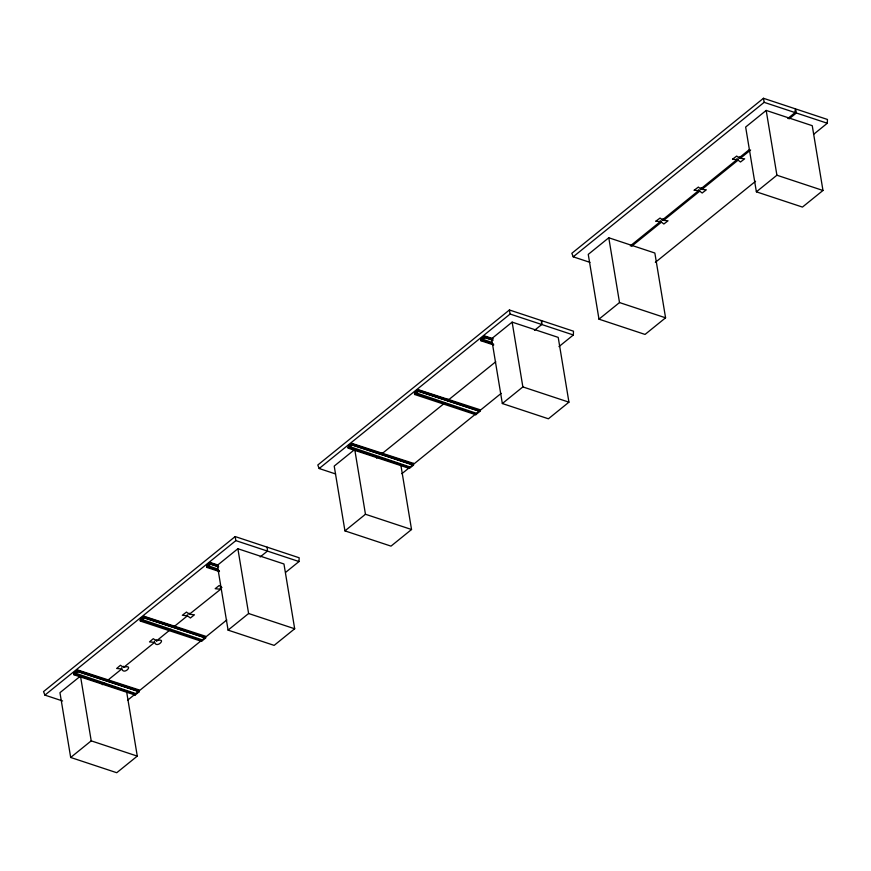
<?xml version="1.0" encoding="UTF-8"?>
<svg xmlns="http://www.w3.org/2000/svg" width="871" height="871" viewBox="0 0 871 871"><rect width="100%" height="100%" fill="white"/><g stroke="black" fill="none" stroke-linecap="round" stroke-linejoin="round"><path stroke-width="1.31" d="M285.655 572.345L299.003 561.545L299.156 557.767L235.17 536.569L43.55 691.596L44.911 695.112L62.592 700.97M558.964 346.614L573.347 334.976L573.488 331.198L509.415 309.978L317.806 465.005L319.167 468.522L335.585 473.955M787.798 118.489L795.092 112.588L795.245 108.799L763.464 98.281L571.844 253.298L573.205 256.814L589.972 262.367M813.59 134.352L827.298 123.247L827.45 119.469L795.669 108.94L796.355 113.001L789.072 118.902M77.443 669.908L76.909 671.378L138.522 691.389L139.153 689.952L77.443 669.908L74.024 672.673L135.647 693.534M107.296 679.609L106.763 681.068L121.744 668.961C124.226 675.809 134.602 663.735 123.638 667.415L154.592 642.384C156.987 649.254 167.635 637.071 156.562 640.86L170.76 629.298M143.824 616.2L143.29 617.67L204.903 637.681L205.534 636.244L143.824 616.2L140.405 618.965L201.843 639.75M173.677 625.901L173.144 627.37L187.439 615.808L190.411 617.996L194.429 614.806L189.301 614.251L186.481 612.073L182.344 615.264L187.439 615.808L187.243 614.665M217.924 565.007L210.205 562.492L209.671 563.962L218.654 566.879M351.699 443.317L351.165 444.776L412.854 464.82L413.496 463.383L351.699 443.317L348.28 446.083L409.903 466.943M418.08 389.609L417.547 391.079L479.235 411.112L479.877 409.686L418.08 389.609L414.661 392.375L415.489 392.734M447.934 399.31L447.4 400.769L495.751 361.759M447.487 400.802L448.021 399.332M493.171 338.732L484.461 335.901L483.928 337.371L492.91 340.289M412.767 464.787L413.409 463.361L411.352 465.016M479.148 411.09L479.79 409.653M573.205 256.814L764.15 102.343L795.092 112.588M319.167 468.522L510.112 314.039L573.347 334.976M484.461 335.901L481.042 338.667L492.148 342.499M348.084 447.269L352.189 443.949L413.453 464.232L413.507 465.114L409.392 468.435L348.237 448.184L348.084 447.269L409.348 467.564L409.392 468.435M414.465 393.561L418.57 390.241L479.834 410.535L479.888 411.406L475.773 414.727L414.618 394.476L414.465 393.561L475.729 413.856L475.773 414.727M493.737 344.992L480.999 340.768L480.846 339.864L484.951 336.544L492.616 339.069M348.237 448.184L352.341 444.863L413.507 465.114M414.618 394.476L418.722 391.155L479.888 411.406M480.999 340.768L485.103 337.447L492.746 339.984M608.785 237.772L588.252 254.386L598.976 319.167L645.052 334.431L665.575 317.817L654.85 253.026L608.785 237.772L619.51 302.564L598.976 319.167M766.186 110.432L745.652 127.046L756.376 191.827L802.452 207.08L822.975 190.477L812.251 125.685L766.186 110.432L776.91 175.223L756.376 191.827M44.911 695.112L235.856 540.63L299.003 561.545M210.205 562.492L206.786 565.268L217.892 569.09M73.828 673.86L77.933 670.539L139.197 690.834L139.251 691.705L135.147 695.025L73.981 674.775L73.828 673.86L135.092 694.154L135.147 695.025M140.209 620.163L144.314 616.842L205.578 637.126L205.632 638.008L201.528 641.328L140.362 621.067L140.209 620.163L201.473 640.446L201.528 641.328M219.481 571.583L206.743 567.369L206.59 566.455L210.695 563.134L218.36 565.671M73.981 674.775L78.085 671.454L139.251 691.705M140.362 621.067L144.466 617.746L205.632 638.008M206.743 567.369L210.847 564.049L218.501 566.575M512.137 322.128L491.614 338.743L502.338 403.534L548.403 418.788L568.937 402.173L558.213 337.393L512.137 322.128L522.861 386.92L502.338 403.534M237.881 548.73L217.358 565.333L228.082 630.125L274.147 645.378L294.681 628.775L283.957 563.983L237.881 548.73L248.605 613.511L228.082 630.125M630.299 245.905L660.185 221.735L660.174 220.744M749.387 149.572L739.076 157.901L738.978 156.976M631.562 246.33L661.459 222.149L661.198 220.962M750.639 149.997L740.328 158.337L739.915 157.041M379.767 454.553L381.64 453.04L381.019 454.477L445.103 402.729M376.566 458.081L378.722 456.437M534.446 330.349L541.762 324.524L541.501 320.604M102.288 684.693L104.378 682.995M260.189 556.939L267.43 551.093L267.157 547.173M655.34 262.367L755.56 181.288M401.901 473.682L501.152 393.387M127.569 700.24L226.808 619.956M365.461 514.26L354.737 449.48L334.214 466.083L344.938 530.875L365.461 514.26L411.537 529.514L400.812 464.733M91.215 740.851L80.491 676.07L59.957 692.674L70.682 757.465L91.215 740.851L137.28 756.115L126.556 691.324M411.537 529.514L391.003 546.128L344.938 530.875M137.28 756.115L116.747 772.719L70.682 757.465M796.355 113.001L827.298 123.247M776.91 175.223L822.975 190.477M619.51 302.564L665.575 317.817M480.846 339.864L493.607 344.089M522.861 386.92L568.937 402.173M206.59 566.455L219.361 570.679M248.605 613.511L294.681 628.775M414.661 392.375L476.285 413.235M140.405 618.965L142.975 619.836M220.515 589.362L189.334 614.273L189.149 613.13M221.953 587.566L219.209 585.508L215.191 588.687L220.319 589.242L220.091 588.088M701.471 187.679L702.004 189.345L738.085 160.144L737.824 158.958M663.288 219.035L663.702 220.33L699.761 191.152L699.5 189.976M763.464 98.281L764.15 102.343M509.415 309.978L510.112 314.039M235.17 536.569L235.856 540.63M484.951 336.544L485.103 337.447M418.57 390.241L418.722 391.155M352.189 443.949L352.341 444.863M210.695 563.134L210.847 564.049M156.301 639.706L156.486 640.849L153.285 638.704L149.507 641.905L154.592 642.384L154.396 641.241M144.314 616.842L144.466 617.746M123.453 666.282L123.638 667.415L120.438 665.281L116.66 668.482L121.744 668.961L121.548 667.817M77.933 670.539L78.085 671.454M700.654 187.994L700.752 188.92L736.812 159.741L736.801 158.74M662.352 218.98L662.45 219.906L698.488 190.749L698.477 189.747M541.414 320.572L541.686 324.491M655.917 221.19L661.013 221.8L663.865 223.999L668.003 220.809L662.907 220.265L660.055 218.066L655.928 221.125M694.22 190.205L699.315 190.814L702.168 193.014L706.305 189.824L701.209 189.279L698.357 187.08L694.22 190.205M732.544 159.197L737.639 159.807L740.492 162.006L744.64 158.805L739.544 158.272L736.692 156.072L732.544 159.197"/></g></svg>
